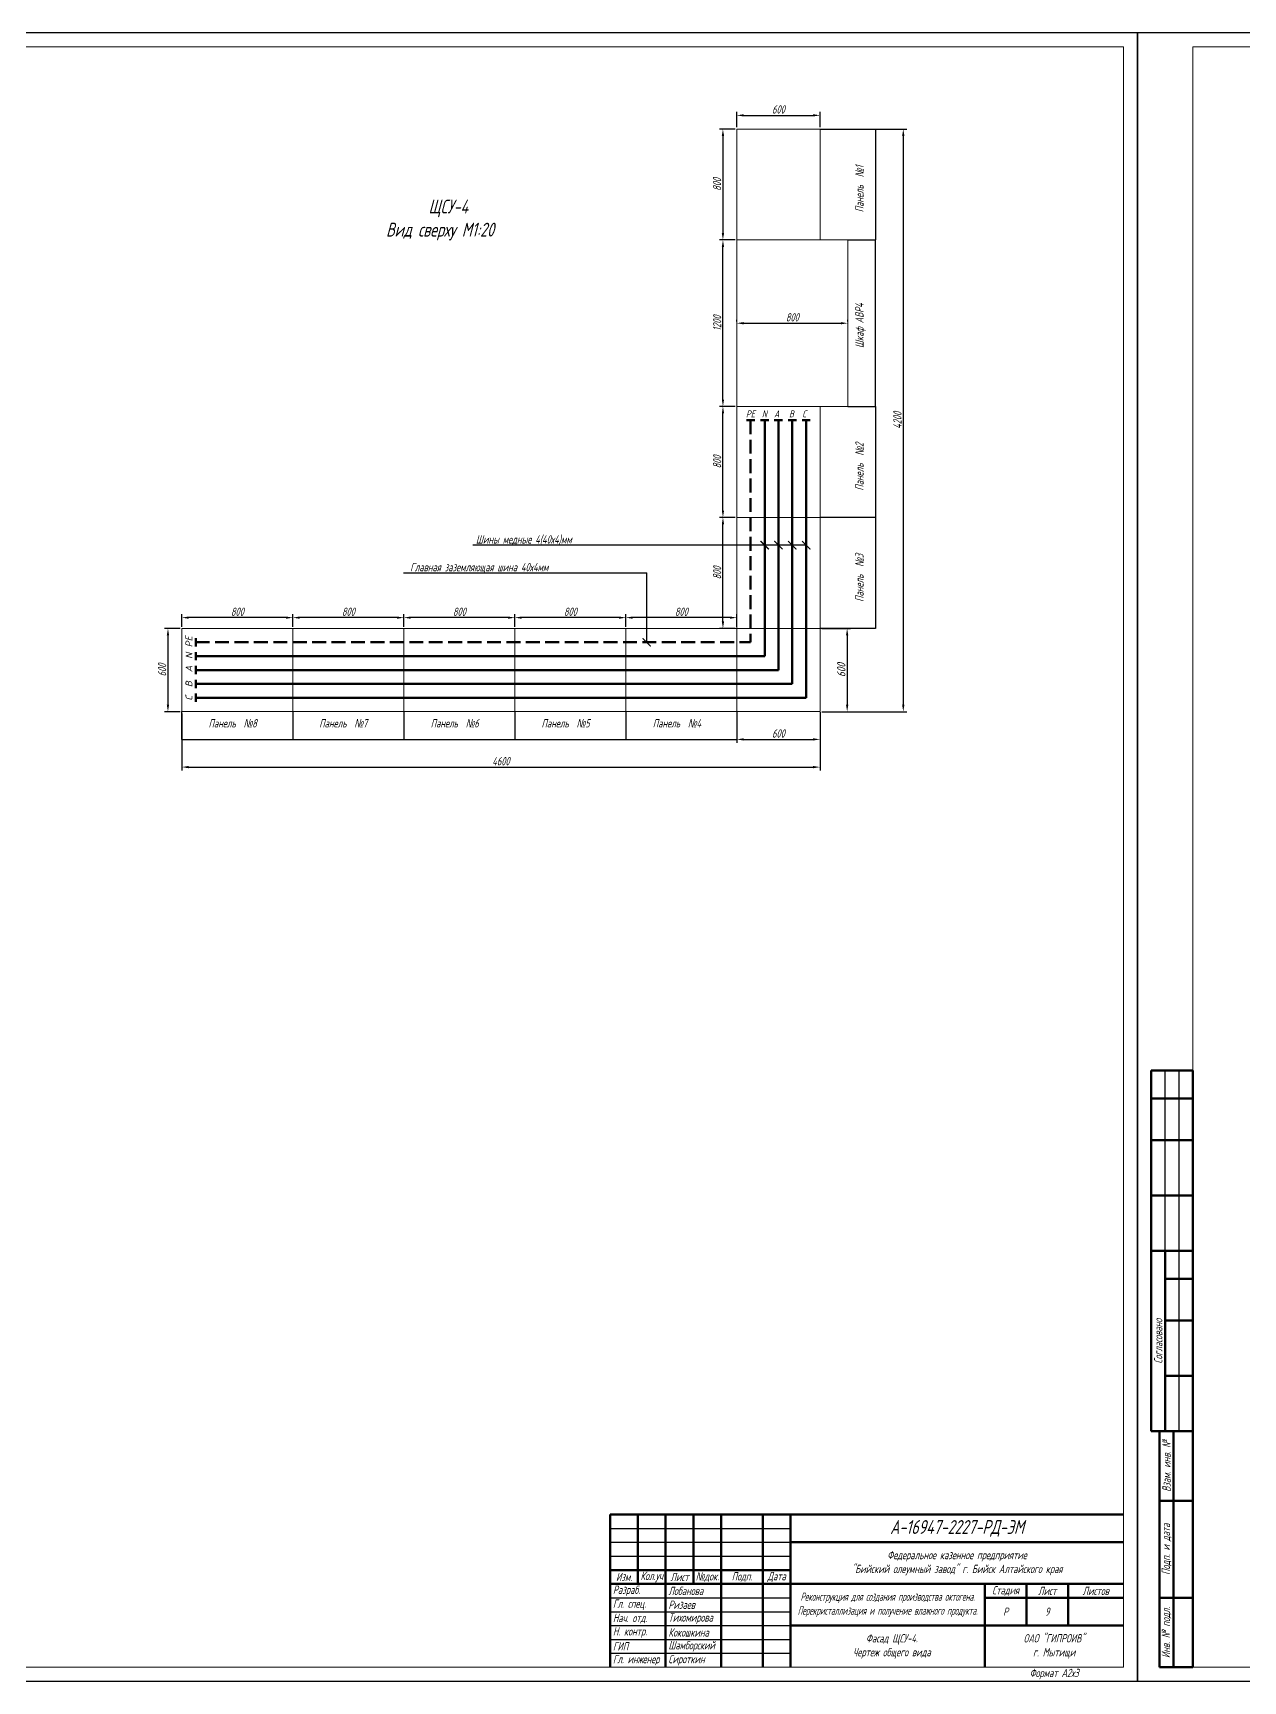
# Model space of a CAD drawing. Header units: millimetres. Extents: x -14296 to 10264, y -13087 to -5602.
# Drawn here: x -5643 to -5207, y -13087 to -12493 of the extents above; entities that cross this region are included whole.
import ezdxf

# ---------------------------------------------------------------- set-up
doc = ezdxf.new("R2010")
doc.units = ezdxf.units.MM
doc.linetypes.add('gost5', pattern=[7, 5, -2, 0])
doc.layers.get('Defpoints').update_dxf_attribs({"color": 33})
for name, color, linetype, lineweight in [('КаБель силовой (Вновь)', 1, 'Continuous', 15), ('Линия выноска', 137, 'Continuous', 25), ('Размерная', 4, 'Continuous', 25), ('Рамка толстая', 7, 'Continuous', 15), ('Рамка тонкая', 5, 'Continuous', 25), ('Текст', 7, 'Continuous', 20), ('Штампы', 252, 'Continuous', 25), ('Щиты пульты (Вновь)', 5, 'Continuous', 15)]:
    doc.layers.add(name, color=color, linetype=linetype, lineweight=lineweight)
doc.styles.add('gost shx', font='gost.shx', dxfattribs={"oblique": 15})
doc.styles.add('Simplex', font='simplex.shx', dxfattribs={"width": 0.7, "oblique": 15})
doc.dimstyles.new('ISO-25', dxfattribs={"dimtxt": 3, "dimasz": 2.5, "dimexe": 1.25, "dimexo": 0.625, "dimtad": 1, "dimtxsty": 'gost shx', "dimcen": 2.5, "dimclrt": 2, "dimadec": 0, "dimazin": 0, "dimtfac": 1, "dimtmove": 0, "dimatfit": 3, "dimfxl": 1, "dimarcsym": 0})

# ---------------------------------------------------------------- blocks, each defined once
blk = doc.blocks.new('A$C551E481E')
at = {"layer": 'Рамка толстая'}
for p, q in [((20, 589), (20, 5)), ((836, 589), (20, 589)), ((836, 5), (836, 589)), ((20, 5), (836, 5))]:
    blk.add_line(p, q, dxfattribs=at)
at = {"layer": 'Рамка тонкая'}
for p, q in [((0, 594), (0, 0)), ((841, 594), (0, 594)), ((841, 0), (841, 594)), ((0, 0), (841, 0))]:
    blk.add_line(p, q, dxfattribs=at)
blk = doc.blocks.new('*T1014')
at = {"layer": 'Штампы', "color": 0, "linetype": 'ByBlock', "lineweight": 60, "transparency": 16777216}
for p, q in [((0, 0), (0, 130)), ((0, 130), (15, 130)), ((15, 0), (15, 130)), ((0, 120), (15, 120)), ((0, 105), (15, 105)), ((0, 85), (15, 85)), ((0, 65), (15, 65)), ((5, 0), (5, 65)), ((5, 55), (15, 55)), ((5, 40), (15, 40)), ((5, 20), (15, 20)), ((0, 0), (15, 0))]:
    blk.add_line(p, q, dxfattribs=at)
at = {"layer": 'Штампы', "color": 5, "linetype": 'ByBlock', "lineweight": 25, "transparency": 16777216}
for p, q in [((5, 65), (5, 130)), ((10, 0), (10, 130))]:
    blk.add_line(p, q, dxfattribs=at)
at = {"layer": 'Штампы', "color": 2, "transparency": 16777216, "insert": (2.5, 32.5), "char_height": 3, "width": 61, "attachment_point": 5, "rotation": 90, "style": 'Simplex'}
blk.add_mtext('Согласовано', dxfattribs=at)
blk = doc.blocks.new('*T1015')
at = {"layer": 'Штампы', "color": 0, "linetype": 'ByBlock', "lineweight": 60, "transparency": 16777216}
for p, q in [((0, 0), (0, 85)), ((0, 85), (12, 85)), ((5, 0), (5, 85)), ((12, 0), (12, 85)), ((0, 60), (12, 60)), ((0, 25), (12, 25)), ((0, 0), (12, 0))]:
    blk.add_line(p, q, dxfattribs=at)
at = {"layer": 'Штампы', "color": 2, "transparency": 16777216, "char_height": 3, "attachment_point": 5, "rotation": 90, "style": 'Simplex'}
for s, insert, width in [('Взам. инв. {\\Fgost|c204;№}', (2.5, 72.5), 25), ('Подп. и дата', (2.5, 42.5), 35), ('Инв. {\\Fgost|c204;№} подл.', (2.5, 12.5), 25)]:
    blk.add_mtext(s, dxfattribs=dict(at, insert=insert, width=width))
blk = doc.blocks.new('A$C5FA843D6')
at = {"layer": 'Рамка толстая'}
for p, q in [((1256, 589), (20, 589)), ((1256, 5), (1256, 589)), ((20, 5), (1256, 5))]:
    blk.add_line(p, q, dxfattribs=at)
at = {"layer": 'Рамка тонкая'}
for p, q in [((1261, 594), (0, 594)), ((1261, 0), (1261, 594)), ((0, 0), (1261, 0))]:
    blk.add_line(p, q, dxfattribs=at)
blk = doc.blocks.new('*D1090')
at = {"layer": 'Defpoints', "color": 0, "lineweight": 15, "transparency": 16777216}
for p in [(-5589.08, -12703.47), (-5589.08, -12707.36), (-5549.08, -12707.36)]:
    blk.add_point(p, dxfattribs=at)
at = {"layer": 'Размерная', "color": 0, "lineweight": -2, "transparency": 16777216}
for p, q in [((-5589.08, -12706.73), (-5589.08, -12702.22)), ((-5551.58, -12703.47), (-5586.58, -12703.47)), ((-5549.08, -12706.73), (-5549.08, -12702.22))]:
    blk.add_line(p, q, dxfattribs=at)
at = {"layer": 'Размерная', "color": 0, "lineweight": 15, "transparency": 16777216}
for points in [[(-5586.58, -12703.05), (-5586.58, -12703.88), (-5589.08, -12703.47)], [(-5551.58, -12703.05), (-5551.58, -12703.88), (-5549.08, -12703.47)]]:
    blk.add_solid(points, dxfattribs=at)
at = {"layer": 'Размерная', "color": 2, "lineweight": 18, "transparency": 16777216, "insert": (-5569.08, -12701.34), "char_height": 3, "attachment_point": 5, "style": 'Simplex'}
blk.add_mtext('800', dxfattribs=at)
blk = doc.blocks.new('*D1066')
at = {"layer": 'Defpoints', "color": 0, "lineweight": 15, "transparency": 16777216}
for p in [(-5549.08, -12703.47), (-5549.08, -12707.36), (-5509.08, -12707.36)]:
    blk.add_point(p, dxfattribs=at)
at = {"layer": 'Размерная', "color": 0, "lineweight": -2, "transparency": 16777216}
for p, q in [((-5549.08, -12706.73), (-5549.08, -12702.22)), ((-5511.58, -12703.47), (-5546.58, -12703.47)), ((-5509.08, -12706.73), (-5509.08, -12702.22))]:
    blk.add_line(p, q, dxfattribs=at)
at = {"layer": 'Размерная', "color": 0, "lineweight": 15, "transparency": 16777216}
for points in [[(-5546.58, -12703.05), (-5546.58, -12703.88), (-5549.08, -12703.47)], [(-5511.58, -12703.05), (-5511.58, -12703.88), (-5509.08, -12703.47)]]:
    blk.add_solid(points, dxfattribs=at)
at = {"layer": 'Размерная', "color": 2, "lineweight": 18, "transparency": 16777216, "insert": (-5529.08, -12701.34), "char_height": 3, "attachment_point": 5, "style": 'Simplex'}
blk.add_mtext('800', dxfattribs=at)
blk = doc.blocks.new('*D1067')
at = {"layer": 'Defpoints', "color": 0, "lineweight": 15, "transparency": 16777216}
for p in [(-5509.08, -12703.47), (-5509.08, -12707.36), (-5469.08, -12707.36)]:
    blk.add_point(p, dxfattribs=at)
at = {"layer": 'Размерная', "color": 0, "lineweight": -2, "transparency": 16777216}
for p, q in [((-5509.08, -12706.73), (-5509.08, -12702.22)), ((-5471.58, -12703.47), (-5506.58, -12703.47)), ((-5469.08, -12706.73), (-5469.08, -12702.22))]:
    blk.add_line(p, q, dxfattribs=at)
at = {"layer": 'Размерная', "color": 0, "lineweight": 15, "transparency": 16777216}
for points in [[(-5506.58, -12703.05), (-5506.58, -12703.88), (-5509.08, -12703.47)], [(-5471.58, -12703.05), (-5471.58, -12703.88), (-5469.08, -12703.47)]]:
    blk.add_solid(points, dxfattribs=at)
at = {"layer": 'Размерная', "color": 2, "lineweight": 18, "transparency": 16777216, "insert": (-5489.08, -12701.34), "char_height": 3, "attachment_point": 5, "style": 'Simplex'}
blk.add_mtext('800', dxfattribs=at)
blk = doc.blocks.new('*D1068')
at = {"layer": 'Defpoints', "color": 0, "lineweight": 15, "transparency": 16777216}
for p in [(-5469.08, -12703.47), (-5469.08, -12707.36), (-5429.08, -12707.36)]:
    blk.add_point(p, dxfattribs=at)
at = {"layer": 'Размерная', "color": 0, "lineweight": -2, "transparency": 16777216}
for p, q in [((-5469.08, -12706.73), (-5469.08, -12702.22)), ((-5431.58, -12703.47), (-5466.58, -12703.47)), ((-5429.08, -12706.73), (-5429.08, -12702.22))]:
    blk.add_line(p, q, dxfattribs=at)
at = {"layer": 'Размерная', "color": 0, "lineweight": 15, "transparency": 16777216}
for points in [[(-5466.58, -12703.05), (-5466.58, -12703.88), (-5469.08, -12703.47)], [(-5431.58, -12703.05), (-5431.58, -12703.88), (-5429.08, -12703.47)]]:
    blk.add_solid(points, dxfattribs=at)
at = {"layer": 'Размерная', "color": 2, "lineweight": 18, "transparency": 16777216, "insert": (-5449.08, -12701.34), "char_height": 3, "attachment_point": 5, "style": 'Simplex'}
blk.add_mtext('800', dxfattribs=at)
blk = doc.blocks.new('*D1091')
at = {"layer": 'Defpoints', "color": 0, "lineweight": 15, "transparency": 16777216}
for p in [(-5389.08, -12527.36), (-5394.08, -12567.36), (-5389.08, -12567.36)]:
    blk.add_point(p, dxfattribs=at)
at = {"layer": 'Размерная', "color": 0, "lineweight": -2, "transparency": 16777216}
for p, q in [((-5389.7, -12527.36), (-5395.33, -12527.36)), ((-5394.08, -12529.86), (-5394.08, -12564.86)), ((-5389.7, -12567.36), (-5395.33, -12567.36))]:
    blk.add_line(p, q, dxfattribs=at)
at = {"layer": 'Размерная', "color": 0, "lineweight": 15, "transparency": 16777216}
for points in [[(-5394.49, -12529.86), (-5393.66, -12529.86), (-5394.08, -12527.36)], [(-5394.49, -12564.86), (-5393.66, -12564.86), (-5394.08, -12567.36)]]:
    blk.add_solid(points, dxfattribs=at)
at = {"layer": 'Размерная', "color": 2, "lineweight": 18, "transparency": 16777216, "insert": (-5396.2, -12547.36), "char_height": 3, "attachment_point": 5, "rotation": 90, "style": 'Simplex'}
blk.add_mtext('800', dxfattribs=at)
blk = doc.blocks.new('*D1092')
at = {"layer": 'Defpoints', "color": 0, "lineweight": 15, "transparency": 16777216}
for p in [(-5394.07, -12567.36), (-5389.08, -12567.36), (-5389.08, -12627.36)]:
    blk.add_point(p, dxfattribs=at)
at = {"layer": 'Размерная', "color": 0, "lineweight": -2, "transparency": 16777216}
for p, q in [((-5389.7, -12567.36), (-5395.32, -12567.36)), ((-5394.07, -12624.86), (-5394.07, -12569.86)), ((-5389.7, -12627.36), (-5395.32, -12627.36))]:
    blk.add_line(p, q, dxfattribs=at)
at = {"layer": 'Размерная', "color": 0, "lineweight": 15, "transparency": 16777216}
for points in [[(-5394.48, -12569.86), (-5393.65, -12569.86), (-5394.07, -12567.36)], [(-5394.48, -12624.86), (-5393.65, -12624.86), (-5394.07, -12627.36)]]:
    blk.add_solid(points, dxfattribs=at)
at = {"layer": 'Размерная', "color": 2, "lineweight": 18, "transparency": 16777216, "insert": (-5396.19, -12597.36), "char_height": 3, "attachment_point": 5, "rotation": 90, "style": 'Simplex'}
blk.add_mtext('1200', dxfattribs=at)
blk = doc.blocks.new('*D1093')
at = {"layer": 'Defpoints', "color": 0, "lineweight": 15, "transparency": 16777216}
for p in [(-5394.07, -12627.36), (-5389.08, -12627.36), (-5389.08, -12667.36)]:
    blk.add_point(p, dxfattribs=at)
at = {"layer": 'Размерная', "color": 0, "lineweight": -2, "transparency": 16777216}
for p, q in [((-5389.7, -12627.36), (-5395.32, -12627.36)), ((-5394.07, -12664.86), (-5394.07, -12629.86)), ((-5389.7, -12667.36), (-5395.32, -12667.36))]:
    blk.add_line(p, q, dxfattribs=at)
at = {"layer": 'Размерная', "color": 0, "lineweight": 15, "transparency": 16777216}
for points in [[(-5394.48, -12629.86), (-5393.65, -12629.86), (-5394.07, -12627.36)], [(-5394.48, -12664.86), (-5393.65, -12664.86), (-5394.07, -12667.36)]]:
    blk.add_solid(points, dxfattribs=at)
at = {"layer": 'Размерная', "color": 2, "lineweight": 18, "transparency": 16777216, "insert": (-5396.19, -12647.36), "char_height": 3, "attachment_point": 5, "rotation": 90, "style": 'Simplex'}
blk.add_mtext('800', dxfattribs=at)
blk = doc.blocks.new('_ArchTick')
at = {"color": 0, "const_width": 0.15}
blk.add_lwpolyline([(-0.5, -0.5), (0.5, 0.5)], dxfattribs=at)
blk = doc.blocks.new('*D1094')
at = {"layer": 'Defpoints', "color": 0, "lineweight": 15, "transparency": 16777216}
for p in [(-5589.08, -12707.36), (-5594.07, -12737.36), (-5589.08, -12737.36)]:
    blk.add_point(p, dxfattribs=at)
at = {"layer": 'Размерная', "color": 0, "lineweight": -2, "transparency": 16777216}
for p, q in [((-5589.7, -12707.36), (-5595.32, -12707.36)), ((-5594.07, -12709.86), (-5594.07, -12734.86)), ((-5589.7, -12737.36), (-5595.32, -12737.36))]:
    blk.add_line(p, q, dxfattribs=at)
at = {"layer": 'Размерная', "color": 0, "lineweight": 15, "transparency": 16777216}
for points in [[(-5594.49, -12709.86), (-5593.66, -12709.86), (-5594.07, -12707.36)], [(-5594.49, -12734.86), (-5593.66, -12734.86), (-5594.07, -12737.36)]]:
    blk.add_solid(points, dxfattribs=at)
at = {"layer": 'Размерная', "color": 2, "lineweight": 18, "transparency": 16777216, "insert": (-5596.2, -12722.36), "char_height": 3, "attachment_point": 5, "rotation": 90, "style": 'Simplex'}
blk.add_mtext('600', dxfattribs=at)
blk = doc.blocks.new('*D1095')
at = {"layer": 'Defpoints', "color": 0, "lineweight": 15, "transparency": 16777216}
for p in [(-5589.08, -12737.36), (-5359.08, -12737.36), (-5359.08, -12757.34)]:
    blk.add_point(p, dxfattribs=at)
at = {"layer": 'Размерная', "color": 0, "lineweight": -2, "transparency": 16777216}
for p, q in [((-5589.08, -12737.98), (-5589.08, -12758.59)), ((-5359.08, -12737.98), (-5359.08, -12758.59)), ((-5586.58, -12757.34), (-5361.58, -12757.34))]:
    blk.add_line(p, q, dxfattribs=at)
at = {"layer": 'Размерная', "color": 0, "lineweight": 15, "transparency": 16777216}
for points in [[(-5586.58, -12756.92), (-5586.58, -12757.76), (-5589.08, -12757.34)], [(-5361.58, -12756.92), (-5361.58, -12757.76), (-5359.08, -12757.34)]]:
    blk.add_solid(points, dxfattribs=at)
at = {"layer": 'Размерная', "color": 2, "lineweight": 18, "transparency": 16777216, "insert": (-5474.08, -12755.21), "char_height": 3, "attachment_point": 5, "style": 'Simplex'}
blk.add_mtext('4600', dxfattribs=at)
blk = doc.blocks.new('*D1069')
at = {"layer": 'Defpoints', "color": 0, "lineweight": 15, "transparency": 16777216}
for p in [(-5359.08, -12527.36), (-5359.08, -12737.36), (-5329.08, -12737.36)]:
    blk.add_point(p, dxfattribs=at)
at = {"layer": 'Размерная', "color": 0, "lineweight": -2, "transparency": 16777216}
for p, q in [((-5358.45, -12527.36), (-5327.83, -12527.36)), ((-5329.08, -12529.86), (-5329.08, -12734.86)), ((-5358.45, -12737.36), (-5327.83, -12737.36))]:
    blk.add_line(p, q, dxfattribs=at)
at = {"layer": 'Размерная', "color": 0, "lineweight": 15, "transparency": 16777216}
for points in [[(-5329.5, -12529.86), (-5328.66, -12529.86), (-5329.08, -12527.36)], [(-5329.5, -12734.86), (-5328.66, -12734.86), (-5329.08, -12737.36)]]:
    blk.add_solid(points, dxfattribs=at)
at = {"layer": 'Размерная', "color": 2, "lineweight": 18, "transparency": 16777216, "insert": (-5331.2, -12632.36), "char_height": 3, "attachment_point": 5, "rotation": 90, "style": 'Simplex'}
blk.add_mtext('4200', dxfattribs=at)
blk = doc.blocks.new('*D1096')
at = {"layer": 'Defpoints', "color": 0, "lineweight": 15, "transparency": 16777216}
for p in [(-5389.08, -12597.36), (-5349.08, -12597.36), (-5349.08, -12597.36)]:
    blk.add_point(p, dxfattribs=at)
at = {"layer": 'Размерная', "color": 0, "lineweight": -2, "transparency": 16777216}
for p, q in [((-5389.08, -12596.73), (-5389.08, -12596.11)), ((-5386.58, -12597.36), (-5351.58, -12597.36)), ((-5349.08, -12596.73), (-5349.08, -12596.11))]:
    blk.add_line(p, q, dxfattribs=at)
at = {"layer": 'Размерная', "color": 0, "lineweight": 15, "transparency": 16777216}
for points in [[(-5386.58, -12596.94), (-5386.58, -12597.77), (-5389.08, -12597.36)], [(-5351.58, -12596.94), (-5351.58, -12597.77), (-5349.08, -12597.36)]]:
    blk.add_solid(points, dxfattribs=at)
at = {"layer": 'Размерная', "color": 2, "lineweight": 18, "transparency": 16777216, "insert": (-5369.08, -12595.23), "char_height": 3, "attachment_point": 5, "style": 'Simplex'}
blk.add_mtext('800', dxfattribs=at)
blk = doc.blocks.new('*D1097')
at = {"layer": 'Defpoints', "color": 0, "lineweight": 15, "transparency": 16777216}
for p in [(-5389.08, -12527.36), (-5359.08, -12522.43), (-5359.08, -12527.36)]:
    blk.add_point(p, dxfattribs=at)
at = {"layer": 'Размерная', "color": 0, "lineweight": -2, "transparency": 16777216}
for p, q in [((-5389.08, -12526.73), (-5389.08, -12521.18)), ((-5359.08, -12526.73), (-5359.08, -12521.18)), ((-5386.58, -12522.43), (-5361.58, -12522.43))]:
    blk.add_line(p, q, dxfattribs=at)
at = {"layer": 'Размерная', "color": 0, "lineweight": 15, "transparency": 16777216}
for points in [[(-5386.58, -12522.02), (-5386.58, -12522.85), (-5389.08, -12522.43)], [(-5361.58, -12522.02), (-5361.58, -12522.85), (-5359.08, -12522.43)]]:
    blk.add_solid(points, dxfattribs=at)
at = {"layer": 'Размерная', "color": 2, "lineweight": 18, "transparency": 16777216, "insert": (-5374.08, -12520.31), "char_height": 3, "attachment_point": 5, "style": 'Simplex'}
blk.add_mtext('600', dxfattribs=at)
blk = doc.blocks.new('*D1098')
at = {"layer": 'Defpoints', "color": 0, "lineweight": 15, "transparency": 16777216}
for p in [(-5389.08, -12737.36), (-5359.08, -12736.89), (-5359.08, -12747.36)]:
    blk.add_point(p, dxfattribs=at)
at = {"layer": 'Размерная', "color": 0, "lineweight": -2, "transparency": 16777216}
for p, q in [((-5389.08, -12737.98), (-5389.08, -12748.61)), ((-5359.08, -12737.52), (-5359.08, -12748.61)), ((-5386.58, -12747.36), (-5361.58, -12747.36))]:
    blk.add_line(p, q, dxfattribs=at)
at = {"layer": 'Размерная', "color": 0, "lineweight": 15, "transparency": 16777216}
for points in [[(-5386.58, -12746.94), (-5386.58, -12747.77), (-5389.08, -12747.36)], [(-5361.58, -12746.94), (-5361.58, -12747.77), (-5359.08, -12747.36)]]:
    blk.add_solid(points, dxfattribs=at)
at = {"layer": 'Размерная', "color": 2, "lineweight": 18, "transparency": 16777216, "insert": (-5374.08, -12745.23), "char_height": 3, "attachment_point": 5, "style": 'Simplex'}
blk.add_mtext('600', dxfattribs=at)
blk = doc.blocks.new('*D1099')
at = {"layer": 'Defpoints', "color": 0, "lineweight": 15, "transparency": 16777216}
for p in [(-5359.08, -12707.36), (-5359.08, -12737.36), (-5349.31, -12737.36)]:
    blk.add_point(p, dxfattribs=at)
at = {"layer": 'Размерная', "color": 0, "lineweight": -2, "transparency": 16777216}
for p, q in [((-5358.45, -12707.36), (-5348.06, -12707.36)), ((-5349.31, -12709.86), (-5349.31, -12734.86)), ((-5358.45, -12737.36), (-5348.06, -12737.36))]:
    blk.add_line(p, q, dxfattribs=at)
at = {"layer": 'Размерная', "color": 0, "lineweight": 15, "transparency": 16777216}
for points in [[(-5349.72, -12709.86), (-5348.89, -12709.86), (-5349.31, -12707.36)], [(-5349.72, -12734.86), (-5348.89, -12734.86), (-5349.31, -12737.36)]]:
    blk.add_solid(points, dxfattribs=at)
at = {"layer": 'Размерная', "color": 2, "lineweight": 18, "transparency": 16777216, "insert": (-5351.43, -12722.36), "char_height": 3, "attachment_point": 5, "rotation": 90, "style": 'gost shx'}
blk.add_mtext('600', dxfattribs=at)
blk = doc.blocks.new('*D1072')
at = {"layer": 'Defpoints', "color": 0, "lineweight": 15, "transparency": 16777216}
for p in [(-5429.08, -12703.47), (-5429.08, -12707.36), (-5389.08, -12707.36)]:
    blk.add_point(p, dxfattribs=at)
at = {"layer": 'Размерная', "color": 0, "lineweight": -2, "transparency": 16777216}
for p, q in [((-5429.08, -12706.73), (-5429.08, -12702.22)), ((-5391.58, -12703.47), (-5426.58, -12703.47)), ((-5389.08, -12706.73), (-5389.08, -12702.22))]:
    blk.add_line(p, q, dxfattribs=at)
at = {"layer": 'Размерная', "color": 0, "lineweight": 15, "transparency": 16777216}
for points in [[(-5426.58, -12703.05), (-5426.58, -12703.88), (-5429.08, -12703.47)], [(-5391.58, -12703.05), (-5391.58, -12703.88), (-5389.08, -12703.47)]]:
    blk.add_solid(points, dxfattribs=at)
at = {"layer": 'Размерная', "color": 2, "lineweight": 18, "transparency": 16777216, "insert": (-5409.08, -12701.34), "char_height": 3, "attachment_point": 5, "style": 'Simplex'}
blk.add_mtext('800', dxfattribs=at)
blk = doc.blocks.new('*D1073')
at = {"layer": 'Defpoints', "color": 0, "lineweight": 15, "transparency": 16777216}
for p in [(-5394.07, -12667.36), (-5389.08, -12667.36), (-5389.08, -12707.36)]:
    blk.add_point(p, dxfattribs=at)
at = {"layer": 'Размерная', "color": 0, "lineweight": -2, "transparency": 16777216}
for p, q in [((-5389.7, -12667.36), (-5395.32, -12667.36)), ((-5394.07, -12704.86), (-5394.07, -12669.86)), ((-5389.7, -12707.36), (-5395.32, -12707.36))]:
    blk.add_line(p, q, dxfattribs=at)
at = {"layer": 'Размерная', "color": 0, "lineweight": 15, "transparency": 16777216}
for points in [[(-5394.48, -12669.86), (-5393.65, -12669.86), (-5394.07, -12667.36)], [(-5394.48, -12704.86), (-5393.65, -12704.86), (-5394.07, -12707.36)]]:
    blk.add_solid(points, dxfattribs=at)
at = {"layer": 'Размерная', "color": 2, "lineweight": 18, "transparency": 16777216, "insert": (-5396.19, -12687.36), "char_height": 3, "attachment_point": 5, "rotation": 90, "style": 'Simplex'}
blk.add_mtext('800', dxfattribs=at)

msp = doc.modelspace()

# ---------------------------------------------------------------- linework, layer by layer
at = {"layer": 'КаБель силовой (Вновь)', "lineweight": 70}
for p, q in [((-5385.57818, -12632.35685), (-5382.57818, -12632.35685)), ((-5380.57818, -12632.35685), (-5377.57818, -12632.35685)), ((-5379.00841, -12632.35685), (-5379.00841, -12717.35685)), ((-5375.57818, -12632.35685), (-5372.57818, -12632.35685)), ((-5374.07818, -12632.35685), (-5374.07818, -12722.35685)), ((-5370.57818, -12632.35685), (-5367.57818, -12632.35685)), ((-5369.07818, -12632.35685), (-5369.07818, -12727.35685)), ((-5365.57818, -12632.35685), (-5362.57818, -12632.35685)), ((-5364.07818, -12632.35685), (-5364.07818, -12732.35685)), ((-5584.07818, -12710.85685), (-5584.07818, -12713.85685)), ((-5584.07818, -12715.85685), (-5584.07818, -12718.85685)), ((-5584.07818, -12717.35685), (-5379.00841, -12717.35685)), ((-5584.07818, -12720.85685), (-5584.07818, -12723.85685)), ((-5584.07818, -12722.35685), (-5374.07818, -12722.35685)), ((-5584.07818, -12725.85685), (-5584.07818, -12728.85685)), ((-5584.07818, -12727.35685), (-5369.07818, -12727.35685)), ((-5584.07818, -12730.85685), (-5584.07818, -12733.85685)), ((-5584.07818, -12732.35685), (-5364.07818, -12732.35685))]:
    msp.add_line(p, q, dxfattribs=at)
at = {"layer": 'КаБель силовой (Вновь)', "linetype": 'gost5', "lineweight": 70}
for p in [(-5384.07818, -12632.35685), (-5584.07818, -12712.35685)]:
    msp.add_line(p, (-5384.07818, -12712.35685), dxfattribs=at)
at = {"layer": 'Линия выноска'}
for p, q in [((-5364.07818, -12677.35685), (-5484.21535, -12677.35685)), ((-5509.21535, -12687.35685), (-5421.54592, -12687.35685)), ((-5421.54592, -12712.35685), (-5421.54592, -12687.35685))]:
    msp.add_line(p, q, dxfattribs=at)
at = {"layer": 'Рамка тонкая'}
for p, q in [((-5359.07818, -12527.35685), (-5339.07818, -12527.35685)), ((-5339.07818, -12527.35685), (-5339.07818, -12567.35685)), ((-5349.07818, -12567.35685), (-5339.07818, -12567.35685)), ((-5339.07818, -12627.35685), (-5339.07818, -12567.35685)), ((-5349.07818, -12627.35685), (-5339.07818, -12627.35685)), ((-5339.07818, -12627.35685), (-5339.07818, -12667.35685)), ((-5339.07818, -12667.35685), (-5359.07818, -12667.35685)), ((-5339.07818, -12667.35685), (-5339.07818, -12707.35685)), ((-5339.07818, -12707.35685), (-5359.07818, -12707.35685)), ((-5589.07818, -12747.35685), (-5589.07818, -12737.35685)), ((-5549.07818, -12737.35685), (-5549.07818, -12747.35685)), ((-5509.07818, -12737.35685), (-5509.07818, -12747.35685)), ((-5469.07818, -12737.35685), (-5469.07818, -12747.35685)), ((-5429.07818, -12737.35685), (-5429.07818, -12747.35685)), ((-5389.07818, -12737.35685), (-5389.07818, -12747.35685)), ((-5589.07818, -12747.35685), (-5549.07818, -12747.35685)), ((-5549.07818, -12747.35685), (-5509.07818, -12747.35685)), ((-5509.07818, -12747.35685), (-5469.07818, -12747.35685)), ((-5469.07818, -12747.35685), (-5429.07818, -12747.35685)), ((-5429.07818, -12747.35685), (-5389.07818, -12747.35685))]:
    msp.add_line(p, q, dxfattribs=at)
at = {"layer": 'Штампы', "lineweight": 60}
for p, q in [((-5434.71622, -13026.74065), (-5249.71622, -13026.74065)), ((-5434.71622, -13026.74065), (-5434.71622, -13081.74065)), ((-5424.71622, -13026.74065), (-5424.71622, -13051.74065)), ((-5414.71622, -13026.74065), (-5414.71622, -13081.74065)), ((-5404.71622, -13026.74065), (-5404.71622, -13051.74065)), ((-5394.71622, -13026.74065), (-5394.71622, -13081.74065)), ((-5379.71622, -13026.74065), (-5379.71622, -13081.74065)), ((-5369.71622, -13026.74065), (-5369.71622, -13081.74065)), ((-5224.71622, -13026.74064), (-5224.71622, -13081.74064)), ((-5369.71622, -13036.74065), (-5249.71622, -13036.74065)), ((-5434.71622, -13046.74065), (-5369.71622, -13046.74065)), ((-5434.71622, -13051.74065), (-5249.71622, -13051.74065)), ((-5299.71622, -13051.74065), (-5299.71622, -13081.74065)), ((-5284.71622, -13051.74065), (-5284.71622, -13066.74065)), ((-5269.71622, -13051.74065), (-5269.71622, -13066.74065)), ((-5299.71622, -13056.74065), (-5249.71622, -13056.74065)), ((-5369.71622, -13066.74065), (-5249.71622, -13066.74065))]:
    msp.add_line(p, q, dxfattribs=at)
at = {"layer": 'Штампы', "color": 5}
for p, q in [((-5434.71622, -13031.74065), (-5369.71622, -13031.74065)), ((-5434.71622, -13036.74065), (-5369.71622, -13036.74065)), ((-5434.71622, -13041.74065), (-5369.71622, -13041.74065)), ((-5434.71622, -13056.74065), (-5369.71622, -13056.74065)), ((-5434.71622, -13061.74065), (-5369.71622, -13061.74065)), ((-5434.71622, -13066.74065), (-5369.71622, -13066.74065)), ((-5434.71622, -13071.74065), (-5369.71622, -13071.74065)), ((-5434.71622, -13076.74065), (-5369.71622, -13076.74065))]:
    msp.add_line(p, q, dxfattribs=at)
at = {"layer": 'Щиты пульты (Вновь)'}
for p, q in [((-5389.07818, -12567.35685), (-5389.07818, -12527.35685)), ((-5359.07818, -12527.35685), (-5389.07818, -12527.35685)), ((-5359.07818, -12527.35685), (-5359.07818, -12567.35685)), ((-5349.07818, -12567.35685), (-5389.07818, -12567.35685)), ((-5389.07818, -12627.35685), (-5389.07818, -12567.35685)), ((-5349.07818, -12567.35685), (-5349.07818, -12627.35685)), ((-5349.07818, -12627.35685), (-5389.07818, -12627.35685)), ((-5389.07818, -12627.35685), (-5389.07818, -12667.35685)), ((-5359.07818, -12667.35685), (-5359.07818, -12627.35685)), ((-5359.07818, -12667.35685), (-5389.07818, -12667.35685)), ((-5389.07818, -12667.35685), (-5389.07818, -12707.35685)), ((-5359.07818, -12707.35685), (-5359.07818, -12667.35685)), ((-5549.07818, -12707.35685), (-5589.07818, -12707.35685)), ((-5589.07818, -12707.35685), (-5589.07818, -12737.35685)), ((-5509.07818, -12707.35685), (-5549.07818, -12707.35685)), ((-5549.07818, -12707.35685), (-5549.07818, -12737.35685)), ((-5469.07818, -12707.35685), (-5509.07818, -12707.35685)), ((-5509.07818, -12707.35685), (-5509.07818, -12737.35685)), ((-5429.07818, -12707.35685), (-5469.07818, -12707.35685)), ((-5469.07818, -12707.35685), (-5469.07818, -12737.35685)), ((-5389.07818, -12707.35685), (-5429.07818, -12707.35685)), ((-5429.07818, -12707.35685), (-5429.07818, -12737.35685)), ((-5359.07818, -12707.35685), (-5389.07818, -12707.35685)), ((-5389.07818, -12737.35685), (-5389.07818, -12707.35685)), ((-5359.07818, -12707.35685), (-5359.07818, -12737.35685)), ((-5589.07818, -12737.35685), (-5549.07818, -12737.35685)), ((-5549.07818, -12737.35685), (-5509.07818, -12737.35685)), ((-5509.07818, -12737.35685), (-5469.07818, -12737.35685)), ((-5469.07818, -12737.35685), (-5429.07818, -12737.35685)), ((-5429.07818, -12737.35685), (-5389.07818, -12737.35685)), ((-5359.07818, -12737.35685), (-5389.07818, -12737.35685))]:
    msp.add_line(p, q, dxfattribs=at)

# ---------------------------------------------------------------- block references
for name, p in [('A$C5FA843D6', (-6505.71622, -13086.74065)), ('A$C551E481E', (-5244.71622, -13086.74065)), ('*T1014', (-5239.71622, -12996.74064)), ('*T1015', (-5236.71622, -13081.74064))]:
    msp.add_blockref(name, p)
at = {"layer": 'Линия выноска', "xscale": 2.99999999999979, "yscale": 2.99999999999979, "zscale": 2.99999999999979, "rotation": 269.9990485792585}
for p in [(-5379.00841, -12677.35685), (-5374.07818, -12677.35685), (-5369.07818, -12677.35685), (-5364.07818, -12677.35685), (-5421.54592, -12712.35685)]:
    msp.add_blockref('_ArchTick', p, dxfattribs=at)

# ---------------------------------------------------------------- texts
at = {"layer": 'Текст', "style": 'Simplex', "oblique": 15, "width": 0.7}
for s, p in [('PE', (-5385.77674, -12631.29207)), ('N', (-5380.04272, -12631.29207)), ('А', (-5375.63605, -12631.29207)), ('В', (-5370.24801, -12631.29207)), ('С', (-5365.46076, -12631.29207))]:
    msp.add_text(s, height=2.5, dxfattribs=at).set_placement(p)
at = {"layer": 'Текст', "lineweight": 20, "style": 'Simplex', "oblique": 15, "width": 0.7}
for s, p in [('Шины медные 4(40х4)мм', (-5483.09589, -12676.7774)), ('Главная заземляющая шина 40х4мм', (-5506.80106, -12686.7774))]:
    msp.add_text(s, height=3, dxfattribs=at).set_placement(p)
at = {"layer": 'Текст', "style": 'Simplex', "oblique": 15}
for s, p in [('PE', (-5585.25052, -12714.18614)), ('N', (-5585.25052, -12718.35357)), ('А', (-5585.25052, -12723.17828)), ('В', (-5585.25052, -12728.56632)), ('С', (-5585.25052, -12733.35357))]:
    msp.add_text(s, height=2.5, rotation=90, dxfattribs=at).set_placement(p)
at = {"layer": 'Текст', "char_height": 3, "attachment_point": 1, "rotation": 90, "style": 'Simplex'}
for s, width, insert in [('\\pi9.9726;Панель  {\\fArial|b0|i0|c204|p34;№}1', 40, (-5346.38779, -12567.35685)), ('\\pi21.048;Шкаф АВР4', 60, (-5346.38779, -12627.35685)), ('\\pi9.6491;Панель  {\\fArial|b0|i0|c204|p34;№}2', 40, (-5346.38779, -12667.35685)), ('\\pi9.5726;Панель  {\\fArial|b0|i0|c204|p34;№}3', 40, (-5346.38779, -12707.35685))]:
    msp.add_mtext_dynamic_manual_height_columns(s, width=width, gutter_width=12.5, heights=[0], dxfattribs=dict(at, insert=insert))
at = {"layer": 'Текст', "lineweight": 35, "insert": (-5601.42282, -12552.79534), "char_height": 5, "attachment_point": 1, "style": 'Simplex'}
msp.add_mtext_dynamic_manual_height_columns('\\pi101.25;ЩСУ-4\\P\\pi85.958;Вид сверху М1:20', width=220, gutter_width=12.5, heights=[0], dxfattribs=at)
at = {"layer": 'Текст', "char_height": 3, "attachment_point": 1, "style": 'Simplex'}
for s, insert in [('\\pi9.63;Панель  {\\fArial|b0|i0|c204|p34;№}8', (-5589.07818, -12740.04724)), ('\\pi9.5226;Панель  {\\fArial|b0|i0|c204|p34;№}7', (-5549.07818, -12740.04724)), ('\\pi9.68;Панель  {\\fArial|b0|i0|c204|p34;№}6', (-5509.07818, -12740.04724)), ('\\pi9.6226;Панель  {\\fArial|b0|i0|c204|p34;№}5', (-5469.07818, -12740.04724)), ('\\pi9.7226;Панель  {\\fArial|b0|i0|c204|p34;№}4', (-5429.07818, -12740.04724))]:
    msp.add_mtext_dynamic_manual_height_columns(s, width=40, gutter_width=12.5, heights=[0], dxfattribs=dict(at, insert=insert))
at = {"layer": 'Текст', "lineweight": 35, "insert": (-5309.71622, -13031.74065), "char_height": 5, "width": 120, "attachment_point": 5, "style": 'Simplex'}
msp.add_mtext('А-16947-2227-РД-ЭМ', dxfattribs=at)
at = {"layer": 'Текст', "char_height": 3, "style": 'Simplex'}
for s, insert, width, attachment_point in [('Федеральное казенное предприятие\\P"Бийский олеумный завод" г. Бийск Алтайского края', (-5309.71622, -13044.24065), 120, 5), ('Изм.', (-5429.71622, -13049.24065), 10, 5), ('Кол.уч', (-5419.71622, -13049.24065), 10, 5), ('Лист', (-5409.71622, -13049.24065), 10, 5), ('{\\fArial|b0|i0|c204|p34;\\W0.7;№\\Fsimplex|c204;док.}', (-5399.71622, -13049.24065), 10, 5), ('Подп.', (-5387.21622, -13049.24065), 15, 5), ('{\\W0.7;Дата}', (-5374.71622, -13049.24065), 10, 5), ('Разраб.', (-5433.71622, -13054.24065), 18, 4), ('Лобанова', (-5413.71622, -13054.24065), 18, 4), ('{\\W0.5;Реконструкция для создания производства октогена.\\PПерекристаллизация и получение влажного продукта.}', (-5334.71622, -13059.24065), 70, 5), ('{\\W0.7;Стадия}', (-5292.21622, -13054.24065), 15, 5), ('Лист', (-5277.21622, -13054.24065), 15, 5), ('Листов', (-5259.71622, -13054.24065), 20, 5), ('Гл. спец.', (-5433.71622, -13059.24065), 18, 4), ('Ризаев', (-5413.71622, -13059.24065), 18, 4), ('Р', (-5292.21622, -13061.74065), 15, 5), ('9', (-5277.21622, -13061.74065), 15, 5), ('Нач. отд.', (-5433.71622, -13064.24065), 18, 4), ('Н. контр.', (-5433.71622, -13069.24065), 19, 4), ('Кокошкина', (-5413.71622, -13069.24065), 18, 4), ('Тихомирова', (-5413.71622, -13064.24065), 18, 4), ('ГИП', (-5433.71622, -13074.24065), 18, 4), ('{\\W0.6;Шамборский}', (-5413.71622, -13074.24065), 18, 4), ('\\pl3;Фасад ЩСУ-4.\\PЧертеж общего вида', (-5334.71622, -13074.24065), 70, 5), ('{\\C2;ОАО "ГИПРОИВ"\\Pг. Мытищи}', (-5274.71622, -13074.24065), 50, 5), ('{\\W0.6;Гл. инженер}', (-5433.71622, -13079.24065), 18, 4), ('Сироткин', (-5413.71622, -13079.24065), 18, 4), ('Формат А2х3', (-5274.71622, -13084.24064), 50, 5)]:
    msp.add_mtext(s, dxfattribs=dict(at, insert=insert, width=width, attachment_point=attachment_point))

# ---------------------------------------------------------------- dimensions: what is measured, and where the dimension line sits
at = {"layer": 'Размерная', "lineweight": 18}
for base, p1, p2, picture, middle in [((-5359.07818, -12522.43479), (-5389.07818, -12527.35685), (-5359.07818, -12527.35685), '*D1097', (-5374.07818, -12520.30979)), ((-5349.07818, -12597.35685), (-5389.07818, -12597.35685), (-5349.07818, -12597.35685), '*D1096', (-5369.07818, -12595.23185)), ((-5589.07818, -12703.46564), (-5549.07818, -12707.35685), (-5589.07818, -12707.35685), '*D1090', (-5569.07818, -12701.34064)), ((-5549.07818, -12703.46564), (-5509.07818, -12707.35685), (-5549.07818, -12707.35685), '*D1066', (-5529.07818, -12701.34064)), ((-5509.07818, -12703.46564), (-5469.07818, -12707.35685), (-5509.07818, -12707.35685), '*D1067', (-5489.07818, -12701.34064)), ((-5469.07818, -12703.46564), (-5429.07818, -12707.35685), (-5469.07818, -12707.35685), '*D1068', (-5449.07818, -12701.34064)), ((-5429.07818, -12703.46564), (-5389.07818, -12707.35685), (-5429.07818, -12707.35685), '*D1072', (-5409.07818, -12701.34064)), ((-5359.07818, -12757.33947), (-5589.07818, -12737.35685), (-5359.07818, -12737.35685), '*D1095', (-5474.07818, -12755.21447)), ((-5359.07818, -12747.35685), (-5389.07818, -12737.35685), (-5359.07818, -12736.89283), '*D1098', (-5374.07818, -12745.23185))]:
    dim = msp.add_linear_dim(base=base, p1=p1, p2=p2, dimstyle='ISO-25', override={"dimlfac": 20, "dimtxsty": 'Simplex'}, dxfattribs=at)
    dim.commit()
    dim.dimension.update_dxf_attribs({"geometry": picture, "text_midpoint": middle})
for base, p1, p2, override, picture, middle in [((-5394.07817, -12567.35685), (-5389.07818, -12527.35685), (-5389.07818, -12567.35685), {"dimlfac": 20, "dimtxsty": 'Simplex'}, '*D1091', (-5396.20317, -12547.35685)), ((-5329.07971, -12737.35685), (-5359.07818, -12527.35685), (-5359.07818, -12737.35685), {"dimlfac": 20, "dimtxsty": 'Simplex'}, '*D1069', (-5331.20471, -12632.35685)), ((-5394.06542, -12567.35685), (-5389.07818, -12627.35685), (-5389.07818, -12567.35685), {"dimlfac": 20, "dimtxsty": 'Simplex'}, '*D1092', (-5396.19042, -12597.35685)), ((-5394.06542, -12627.35685), (-5389.07818, -12667.35685), (-5389.07818, -12627.35685), {"dimlfac": 20, "dimtxsty": 'Simplex'}, '*D1093', (-5396.19042, -12647.35685)), ((-5394.06542, -12667.35685), (-5389.07818, -12707.35685), (-5389.07818, -12667.35685), {"dimlfac": 20, "dimtxsty": 'Simplex'}, '*D1073', (-5396.19042, -12687.35685)), ((-5594.07394, -12737.35685), (-5589.07818, -12707.35685), (-5589.07818, -12737.35685), {"dimlfac": 20, "dimtxsty": 'Simplex'}, '*D1094', (-5596.19894, -12722.35685)), ((-5349.30542, -12737.35685), (-5359.07818, -12707.35685), (-5359.07818, -12737.35685), {"dimlfac": 20}, '*D1099', (-5351.43042, -12722.35685))]:
    dim = msp.add_linear_dim(base=base, p1=p1, p2=p2, angle=90, dimstyle='ISO-25', override=override, dxfattribs=at)
    dim.commit()
    dim.dimension.update_dxf_attribs({"geometry": picture, "text_midpoint": middle})

doc.saveas('drawing.dxf')
